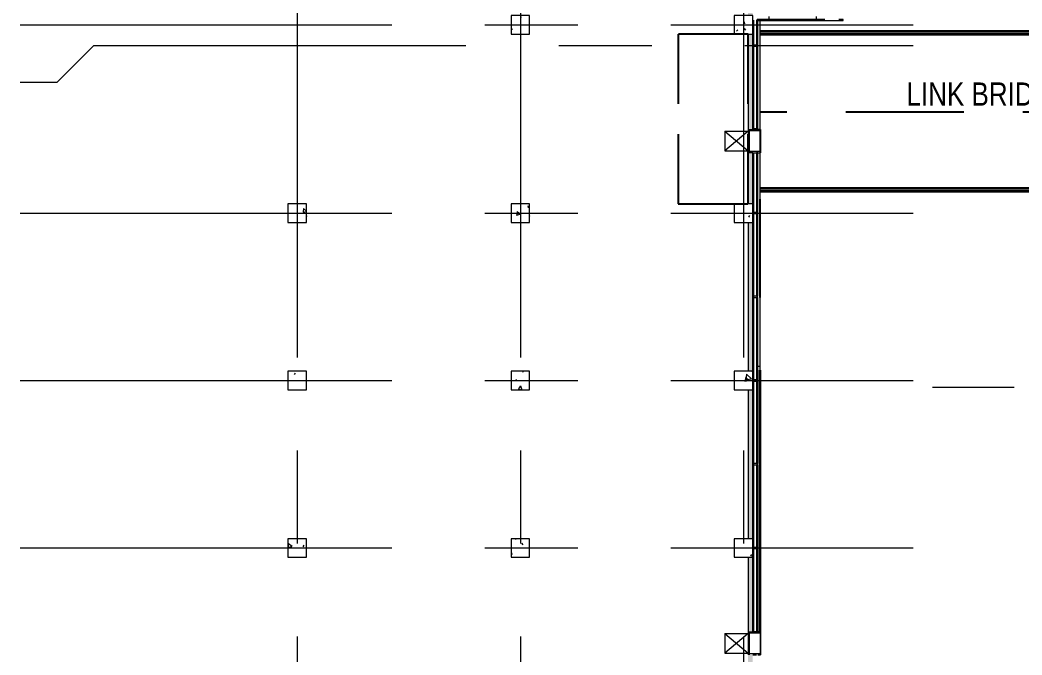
# Model space of a CAD drawing. Extents: x -15449 to 527173, y -170839 to 146543.
# Drawn here: x 194020 to 237124, y -68550 to -41250 of the extents above; entities that cross this region are included whole.
import ezdxf

# ---------------------------------------------------------------- set-up
doc = ezdxf.new("R2010")
doc.units = 0
doc.header["$LTSCALE"] = 8
for name, pattern in [('Access Line', [382.3, 250, -132.3]), ('Centre', [7937.5, 1587.5, -1190.625, 3968.75, -1190.625]), ('IDA - Grid Line', [3500, 2000, -500, 500, -500]), ('IDA - Hidden 065', [537.5, 375, -162.5]), ('IMPORT-DASHED2 _3_', [952.5, 635, -317.5])]:
    doc.linetypes.add(name, pattern=pattern)
doc.layers.get('0').update_dxf_attribs({"color": 1, "linetype": 'CONTINUOUS'})
doc.layers.add('0-T100非抗岩棉库板H10000', color=1, linetype='CONTINUOUS')
doc.layers.add('000_CTCI_CSA', color=7, linetype='CONTINUOUS')
doc.layers.add('A-_--------_E-', color=7, linetype='CONTINUOUS', lineweight=9, true_color=0x00a600)
for name, color, linetype, lineweight in [('A-_ANOTGRID_E', 7, 'CONTINUOUS', 9), ('A-_CLAD----_E', 7, 'CONTINUOUS', 9), ('A-_CLAD----_E1', 7, 'CONTINUOUS', 9), ('A-_FLOR----_E', 7, 'CONTINUOUS', 9), ('A-_WALL----_E', 7, 'CONTINUOUS', 9), ('A-_WALL----_H', 7, 'CONTINUOUS', 9), ('A-_WIND----_E', 7, 'CONTINUOUS', 9), ('A-COLN----_E', 7, 'CONTINUOUS', 9), ('A-COLN----_E1', 7, 'CONTINUOUS', 9)]:
    doc.layers.add(name, color=color, linetype=linetype, lineweight=lineweight)
doc.styles.add('Site Area', font='arial.ttf', dxfattribs={"width": 0.8})
pattern_1 = [(270, (-100412.25, 810307.36), (508, -2032), [83.82, -1440.18, 83.82, -1440.18, -8128]), (270, (-100412.25, 810307.36), (508, -2032), [-3048, 83.82, -2964.18, 83.82, -1440.18, -3556]), (270, (-100412.25, 810307.36), (508, -2032), [-7620, 83.82, -932.18, 83.82, -2456.18]), (30, (-100158.25, 809545.36), (1505.76362, 1455.9409), [83.82, -1440.18, 83.82, -1440.18, -8128]), (30, (-100158.25, 809545.36), (1505.76362, 1455.9409), [-3048, 83.82, -2964.18, 83.82, -1440.18, -3556]), (30, (-100158.25, 809545.36), (1505.76362, 1455.9409), [-7620, 83.82, -932.18, 83.82, -2456.18]), (150, (-99142.25, 809291.36), (-2013.76362, 576.0591), [83.82, -1440.18, 83.82, -1440.18, -8128]), (150, (-99142.25, 809291.36), (-2013.76362, 576.0591), [-3048, 83.82, -2964.18, 83.82, -1440.18, -3556]), (150, (-99142.25, 809291.36), (-2013.76362, 576.0591), [-7620, 83.82, -932.18, 83.82, -2456.18])]

# ---------------------------------------------------------------- blocks, each defined once
blk = doc.blocks.new('IDA - Rectangle Column - 800W X 800D-V13-PH1 LEVEL 3 - PROBE')
at = {"layer": 'A-COLN----_E1', "true_color": 0xaaaaaa}
h = blk.add_hatch(dxfattribs=at)
h.set_pattern_fill('FP_15', color=253, style=0, pattern_type=2)
h.set_pattern_definition([(320, (-325556.1, 874257.2), (-159.3907, -1821.8403), [190.5, -2095.5]), (265, (-325556.1, 874257.2), (1910.5674, 352.428), [152.4, -1676.4]), (10.451, (-325569.4, 874105.4), (1751.166, -1469.4262), [161.9, -1780.901]), (316.184, (-325048.1, 874257.2), (-420.428, -2710.791), [285.75, -3143.25]), (6.636, (-325083.2, 874031.3), (2474.276, -2374.0256), [242.85, -2671.351]), (261.184, (-325048, 874257.2), (2474.2525, -2374.05), [228.6, -2514.6]), (291, (-325175.1, 874003.2), (-1022.6516, -1516.1442), [190.5, -2095.5]), (236, (-325175.1, 874003.2), (1841.8805, -618.021), [152.4, -1676.4]), (341.451, (-325260.3, 873876.8), (819.2124, -2134.1713), [161.9, -1780.901]), (307.5, (-325556.1, 874257.2), (845.5504, -30.88603), [83.82, -1572.26, 83.82, -3300.73]), (307.5, (-325556.1, 874257.2), (845.5504, -30.88603), [-1739.9, -1617.98, 83.82, -1598.93]), (277.5, (-325556.1, 874257.2), (1001.80575, -668.1966), [83.82, -886.46, 83.82, -2175.51]), (277.5, (-325556.1, 874257.2), (1001.80575, -668.1966), [-1054.1, -1534.16, 83.82, -557.53]), (237.5, (-325556.1, 874823.6), (-57.2896, -1355.90933), [83.82, -551.18, 83.82, -4526.28]), (237.5, (-325556.1, 874823.6), (-57.2896, -1355.90933), [-718.82, -1897.38, 83.82, -2545.08]), (227.5, (-325556.1, 875077.6), (254.2664, -1481.2932), [83.82, -741.68, 83.82, -3098.8]), (227.5, (-325556.1, 875077.6), (254.2664, -1481.2932), [-909.32, -1231.9, 83.82, -1783.08])])
h.paths.add_polyline_path([(-400, -400), (400, -400), (400, 400), (-400, 400)])
at = {"layer": 'A-COLN----_E', "color": 253, "true_color": 0xaaaaaa}
for p, q in [((400, 400), (-400, 400)), ((-400, 400), (-400, -400)), ((400, -400), (400, 400)), ((-400, -400), (400, -400))]:
    blk.add_line(p, q, dxfattribs=at)
blk = doc.blocks.new('IDA - Rectangle Column - 800W X 800D-V14-PH1 LEVEL 3 - PROBE')
at = {"layer": 'A-COLN----_E1', "true_color": 0xaaaaaa}
h = blk.add_hatch(dxfattribs=at)
h.set_pattern_fill('FP_16', color=253, style=0, pattern_type=2)
h.set_pattern_definition([(320, (-325556.1, 867057.2), (-159.3907, -1821.8403), [190.5, -2095.5]), (265, (-325556.1, 867057.2), (1910.5674, 352.428), [152.4, -1676.4]), (10.451, (-325569.4, 866905.4), (1751.166, -1469.4262), [161.9, -1780.901]), (316.184, (-325048.1, 867057.2), (-420.428, -2710.791), [285.75, -3143.25]), (6.636, (-325083.2, 866831.3), (2474.276, -2374.0256), [242.85, -2671.351]), (261.184, (-325048, 867057.2), (2474.2525, -2374.05), [228.6, -2514.6]), (291, (-325175.1, 866803.2), (-1022.6516, -1516.1442), [190.5, -2095.5]), (236, (-325175.1, 866803.2), (1841.8805, -618.021), [152.4, -1676.4]), (341.451, (-325260.3, 866676.8), (819.2124, -2134.1713), [161.9, -1780.901]), (307.5, (-325556.1, 867057.2), (845.5504, -30.88603), [83.82, -1572.26, 83.82, -3300.73]), (307.5, (-325556.1, 867057.2), (845.5504, -30.88603), [-1739.9, -1617.98, 83.82, -1598.93]), (277.5, (-325556.1, 867057.2), (1001.80575, -668.1966), [83.82, -886.46, 83.82, -2175.51]), (277.5, (-325556.1, 867057.2), (1001.80575, -668.1966), [-1054.1, -1534.16, 83.82, -557.53]), (237.5, (-325556.1, 867623.6), (-57.2896, -1355.90933), [83.82, -551.18, 83.82, -4526.28]), (237.5, (-325556.1, 867623.6), (-57.2896, -1355.90933), [-718.82, -1897.38, 83.82, -2545.08]), (227.5, (-325556.1, 867877.6), (254.2664, -1481.2932), [83.82, -741.68, 83.82, -3098.8]), (227.5, (-325556.1, 867877.6), (254.2664, -1481.2932), [-909.32, -1231.9, 83.82, -1783.08])])
h.paths.add_polyline_path([(-400, -400), (400, -400), (400, 400), (-400, 400)])
at = {"layer": 'A-COLN----_E', "color": 253, "true_color": 0xaaaaaa}
for p, q in [((400, 400), (-400, 400)), ((-400, 400), (-400, -400)), ((400, -400), (400, 400)), ((-400, -400), (400, -400))]:
    blk.add_line(p, q, dxfattribs=at)
blk = doc.blocks.new('IDA - Rectangle Column - 800W X 800D-V15-PH1 LEVEL 3 - PROBE')
at = {"layer": 'A-COLN----_E1', "true_color": 0xaaaaaa}
h = blk.add_hatch(dxfattribs=at)
h.set_pattern_fill('FP_17', color=253, style=0, pattern_type=2)
h.set_pattern_definition([(320, (-325556.1, 859857.2), (-159.3907, -1821.8403), [190.5, -2095.5]), (265, (-325556.1, 859857.2), (1910.5674, 352.428), [152.4, -1676.4]), (10.451, (-325569.4, 859705.4), (1751.166, -1469.4262), [161.9, -1780.901]), (316.184, (-325048.1, 859857.2), (-420.428, -2710.791), [285.75, -3143.25]), (6.636, (-325083.2, 859631.3), (2474.276, -2374.0256), [242.85, -2671.351]), (261.184, (-325048, 859857.2), (2474.2525, -2374.05), [228.6, -2514.6]), (291, (-325175.1, 859603.2), (-1022.6516, -1516.1442), [190.5, -2095.5]), (236, (-325175.1, 859603.2), (1841.8805, -618.021), [152.4, -1676.4]), (341.451, (-325260.3, 859476.8), (819.2124, -2134.1713), [161.9, -1780.901]), (307.5, (-325556.1, 859857.2), (845.5504, -30.88603), [83.82, -1572.26, 83.82, -3300.73]), (307.5, (-325556.1, 859857.2), (845.5504, -30.88603), [-1739.9, -1617.98, 83.82, -1598.93]), (277.5, (-325556.1, 859857.2), (1001.80575, -668.1966), [83.82, -886.46, 83.82, -2175.51]), (277.5, (-325556.1, 859857.2), (1001.80575, -668.1966), [-1054.1, -1534.16, 83.82, -557.53]), (237.5, (-325556.1, 860423.6), (-57.2896, -1355.90933), [83.82, -551.18, 83.82, -4526.28]), (237.5, (-325556.1, 860423.6), (-57.2896, -1355.90933), [-718.82, -1897.38, 83.82, -2545.08]), (227.5, (-325556.1, 860677.6), (254.2664, -1481.2932), [83.82, -741.68, 83.82, -3098.8]), (227.5, (-325556.1, 860677.6), (254.2664, -1481.2932), [-909.32, -1231.9, 83.82, -1783.08])])
h.paths.add_polyline_path([(-400, -400), (400, -400), (400, 400), (-400, 400)])
at = {"layer": 'A-COLN----_E', "color": 253, "true_color": 0xaaaaaa}
for p, q in [((400, 400), (-400, 400)), ((-400, 400), (-400, -400)), ((400, -400), (400, 400)), ((-400, -400), (400, -400))]:
    blk.add_line(p, q, dxfattribs=at)
blk = doc.blocks.new('IDA - Rectangle Column - 800W X 800D-V16-PH1 LEVEL 3 - PROBE')
at = {"layer": 'A-COLN----_E1', "true_color": 0xaaaaaa}
h = blk.add_hatch(dxfattribs=at)
h.set_pattern_fill('FP_18', color=253, style=0, pattern_type=2)
h.set_pattern_definition([(320, (-325556.1, 851757.2), (-159.3907, -1821.8403), [190.5, -2095.5]), (265, (-325556.1, 851757.2), (1910.5674, 352.428), [152.4, -1676.4]), (10.451, (-325569.4, 851605.4), (1751.166, -1469.4262), [161.9, -1780.901]), (316.184, (-325048.1, 851757.2), (-420.428, -2710.791), [285.75, -3143.25]), (6.636, (-325083.2, 851531.3), (2474.276, -2374.0256), [242.85, -2671.351]), (261.184, (-325048, 851757.2), (2474.2525, -2374.05), [228.6, -2514.6]), (291, (-325175.1, 851503.2), (-1022.6516, -1516.1442), [190.5, -2095.5]), (236, (-325175.1, 851503.2), (1841.8805, -618.021), [152.4, -1676.4]), (341.451, (-325260.3, 851376.8), (819.2124, -2134.1713), [161.9, -1780.901]), (307.5, (-325556.1, 851757.2), (845.5504, -30.88603), [83.82, -1572.26, 83.82, -3300.73]), (307.5, (-325556.1, 851757.2), (845.5504, -30.88603), [-1739.9, -1617.98, 83.82, -1598.93]), (277.5, (-325556.1, 851757.2), (1001.80575, -668.1966), [83.82, -886.46, 83.82, -2175.51]), (277.5, (-325556.1, 851757.2), (1001.80575, -668.1966), [-1054.1, -1534.16, 83.82, -557.53]), (237.5, (-325556.1, 852323.6), (-57.2896, -1355.9093), [83.82, -551.18, 83.82, -4526.28]), (237.5, (-325556.1, 852323.6), (-57.2896, -1355.9093), [-718.82, -1897.38, 83.82, -2545.08]), (227.5, (-325556.1, 852577.6), (254.2664, -1481.2932), [83.82, -741.68, 83.82, -3098.8]), (227.5, (-325556.1, 852577.6), (254.2664, -1481.2932), [-909.32, -1231.9, 83.82, -1783.08])])
h.paths.add_polyline_path([(-400, -400), (400, -400), (400, 400), (-400, 400)])
at = {"layer": 'A-COLN----_E', "color": 253, "true_color": 0xaaaaaa}
for p, q in [((400, 400), (-400, 400)), ((-400, 400), (-400, -400)), ((400, -400), (400, 400)), ((-400, -400), (400, -400))]:
    blk.add_line(p, q, dxfattribs=at)
blk = doc.blocks.new('IDA - Rectangle Column - 800W X 800D-V23-PH1 LEVEL 3 - PROBE')
at = {"layer": 'A-COLN----_E1', "true_color": 0xaaaaaa}
h = blk.add_hatch(dxfattribs=at)
h.set_pattern_fill('FP_25', color=253, style=0, pattern_type=2)
h.set_pattern_definition([(320, (-315956.1, 851757.2), (-159.3907, -1821.8403), [190.5, -2095.5]), (265, (-315956.1, 851757.2), (1910.5674, 352.428), [152.4, -1676.4]), (10.451, (-315969.4, 851605.4), (1751.166, -1469.4262), [161.9, -1780.901]), (316.184, (-315448.1, 851757.2), (-420.428, -2710.791), [285.75, -3143.25]), (6.636, (-315483.2, 851531.3), (2474.276, -2374.0256), [242.85, -2671.351]), (261.184, (-315448, 851757.2), (2474.2525, -2374.05), [228.6, -2514.6]), (291, (-315575.1, 851503.2), (-1022.6516, -1516.1442), [190.5, -2095.5]), (236, (-315575.1, 851503.2), (1841.8805, -618.021), [152.4, -1676.4]), (341.451, (-315660.3, 851376.8), (819.2124, -2134.1713), [161.9, -1780.901]), (307.5, (-315956.1, 851757.2), (845.5504, -30.88603), [83.82, -1572.26, 83.82, -3300.73]), (307.5, (-315956.1, 851757.2), (845.5504, -30.88603), [-1739.9, -1617.98, 83.82, -1598.93]), (277.5, (-315956.1, 851757.2), (1001.80575, -668.1966), [83.82, -886.46, 83.82, -2175.51]), (277.5, (-315956.1, 851757.2), (1001.80575, -668.1966), [-1054.1, -1534.16, 83.82, -557.53]), (237.5, (-315956.1, 852323.6), (-57.2896, -1355.9093), [83.82, -551.18, 83.82, -4526.28]), (237.5, (-315956.1, 852323.6), (-57.2896, -1355.9093), [-718.82, -1897.38, 83.82, -2545.08]), (227.5, (-315956.1, 852577.6), (254.2664, -1481.2932), [83.82, -741.68, 83.82, -3098.8]), (227.5, (-315956.1, 852577.6), (254.2664, -1481.2932), [-909.32, -1231.9, 83.82, -1783.08])])
h.paths.add_polyline_path([(-400, -400), (400, -400), (400, 400), (-400, 400)])
at = {"layer": 'A-COLN----_E', "color": 253, "true_color": 0xaaaaaa}
for p, q in [((400, 400), (-400, 400)), ((-400, 400), (-400, -400)), ((400, -400), (400, 400)), ((-400, -400), (400, -400))]:
    blk.add_line(p, q, dxfattribs=at)
blk = doc.blocks.new('IDA - Rectangle Column - 800W X 800D-V24-PH1 LEVEL 3 - PROBE')
at = {"layer": 'A-COLN----_E1', "true_color": 0xaaaaaa}
h = blk.add_hatch(dxfattribs=at)
h.set_pattern_fill('FP_26', color=253, style=0, pattern_type=2)
h.set_pattern_definition([(320, (-315956.1, 859857.2), (-159.3907, -1821.8403), [190.5, -2095.5]), (265, (-315956.1, 859857.2), (1910.5674, 352.428), [152.4, -1676.4]), (10.451, (-315969.4, 859705.4), (1751.166, -1469.4262), [161.9, -1780.901]), (316.184, (-315448.1, 859857.2), (-420.428, -2710.791), [285.75, -3143.25]), (6.636, (-315483.2, 859631.3), (2474.276, -2374.0256), [242.85, -2671.351]), (261.184, (-315448, 859857.2), (2474.2525, -2374.05), [228.6, -2514.6]), (291, (-315575.1, 859603.2), (-1022.6516, -1516.1442), [190.5, -2095.5]), (236, (-315575.1, 859603.2), (1841.8805, -618.021), [152.4, -1676.4]), (341.451, (-315660.3, 859476.8), (819.2124, -2134.1713), [161.9, -1780.901]), (307.5, (-315956.1, 859857.2), (845.5504, -30.88603), [83.82, -1572.26, 83.82, -3300.73]), (307.5, (-315956.1, 859857.2), (845.5504, -30.88603), [-1739.9, -1617.98, 83.82, -1598.93]), (277.5, (-315956.1, 859857.2), (1001.80575, -668.1966), [83.82, -886.46, 83.82, -2175.51]), (277.5, (-315956.1, 859857.2), (1001.80575, -668.1966), [-1054.1, -1534.16, 83.82, -557.53]), (237.5, (-315956.1, 860423.6), (-57.2896, -1355.90933), [83.82, -551.18, 83.82, -4526.28]), (237.5, (-315956.1, 860423.6), (-57.2896, -1355.90933), [-718.82, -1897.38, 83.82, -2545.08]), (227.5, (-315956.1, 860677.6), (254.2664, -1481.2932), [83.82, -741.68, 83.82, -3098.8]), (227.5, (-315956.1, 860677.6), (254.2664, -1481.2932), [-909.32, -1231.9, 83.82, -1783.08])])
h.paths.add_polyline_path([(-400, -400), (400, -400), (400, 400), (-400, 400)])
at = {"layer": 'A-COLN----_E', "color": 253, "true_color": 0xaaaaaa}
for p, q in [((400, 400), (-400, 400)), ((-400, 400), (-400, -400)), ((400, -400), (400, 400)), ((-400, -400), (400, -400))]:
    blk.add_line(p, q, dxfattribs=at)
blk = doc.blocks.new('IDA - Rectangle Column - 800W X 800D-V25-PH1 LEVEL 3 - PROBE')
at = {"layer": 'A-COLN----_E1', "true_color": 0xaaaaaa}
h = blk.add_hatch(dxfattribs=at)
h.set_pattern_fill('FP_27', color=253, style=0, pattern_type=2)
h.set_pattern_definition([(320, (-306356.1, 859857.2), (-159.3907, -1821.8403), [190.5, -2095.5]), (265, (-306356.1, 859857.2), (1910.5674, 352.428), [152.4, -1676.4]), (10.451, (-306369.4, 859705.4), (1751.166, -1469.4262), [161.9, -1780.901]), (316.184, (-305848.1, 859857.2), (-420.428, -2710.791), [285.75, -3143.25]), (6.636, (-305883.2, 859631.3), (2474.276, -2374.0256), [242.85, -2671.351]), (261.184, (-305848, 859857.2), (2474.2525, -2374.05), [228.6, -2514.6]), (291, (-305975.1, 859603.2), (-1022.6516, -1516.1442), [190.5, -2095.5]), (236, (-305975.1, 859603.2), (1841.8805, -618.021), [152.4, -1676.4]), (341.451, (-306060.3, 859476.8), (819.2124, -2134.1713), [161.9, -1780.901]), (307.5, (-306356.1, 859857.2), (845.5504, -30.88603), [83.82, -1572.26, 83.82, -3300.73]), (307.5, (-306356.1, 859857.2), (845.5504, -30.88603), [-1739.9, -1617.98, 83.82, -1598.93]), (277.5, (-306356.1, 859857.2), (1001.80575, -668.1966), [83.82, -886.46, 83.82, -2175.51]), (277.5, (-306356.1, 859857.2), (1001.80575, -668.1966), [-1054.1, -1534.16, 83.82, -557.53]), (237.5, (-306356.1, 860423.6), (-57.2896, -1355.9093), [83.82, -551.18, 83.82, -4526.28]), (237.5, (-306356.1, 860423.6), (-57.2896, -1355.9093), [-718.82, -1897.38, 83.82, -2545.08]), (227.5, (-306356.1, 860677.6), (254.2664, -1481.2932), [83.82, -741.68, 83.82, -3098.8]), (227.5, (-306356.1, 860677.6), (254.2664, -1481.2932), [-909.32, -1231.9, 83.82, -1783.08])])
h.paths.add_polyline_path([(-400, -400), (400, -400), (400, 400), (-400, 400)])
at = {"layer": 'A-COLN----_E', "color": 253, "true_color": 0xaaaaaa}
for p, q in [((400, 400), (-400, 400)), ((-400, 400), (-400, -400)), ((400, -400), (400, 400)), ((-400, -400), (400, -400))]:
    blk.add_line(p, q, dxfattribs=at)
blk = doc.blocks.new('IDA - Rectangle Column - 800W X 800D-V26-PH1 LEVEL 3 - PROBE')
at = {"layer": 'A-COLN----_E1', "true_color": 0xaaaaaa}
h = blk.add_hatch(dxfattribs=at)
h.set_pattern_fill('FP_28', color=253, style=0, pattern_type=2)
h.set_pattern_definition([(320, (-315956.1, 867057.2), (-159.3907, -1821.8403), [190.5, -2095.5]), (265, (-315956.1, 867057.2), (1910.5674, 352.428), [152.4, -1676.4]), (10.451, (-315969.4, 866905.4), (1751.166, -1469.4262), [161.9, -1780.901]), (316.184, (-315448.1, 867057.2), (-420.428, -2710.791), [285.75, -3143.25]), (6.636, (-315483.2, 866831.3), (2474.276, -2374.0256), [242.85, -2671.351]), (261.184, (-315448, 867057.2), (2474.2525, -2374.05), [228.6, -2514.6]), (291, (-315575.1, 866803.2), (-1022.6516, -1516.1442), [190.5, -2095.5]), (236, (-315575.1, 866803.2), (1841.8805, -618.021), [152.4, -1676.4]), (341.451, (-315660.3, 866676.8), (819.2124, -2134.1713), [161.9, -1780.901]), (307.5, (-315956.1, 867057.2), (845.5504, -30.88603), [83.82, -1572.26, 83.82, -3300.73]), (307.5, (-315956.1, 867057.2), (845.5504, -30.88603), [-1739.9, -1617.98, 83.82, -1598.93]), (277.5, (-315956.1, 867057.2), (1001.80575, -668.1966), [83.82, -886.46, 83.82, -2175.51]), (277.5, (-315956.1, 867057.2), (1001.80575, -668.1966), [-1054.1, -1534.16, 83.82, -557.53]), (237.5, (-315956.1, 867623.6), (-57.2896, -1355.90933), [83.82, -551.18, 83.82, -4526.28]), (237.5, (-315956.1, 867623.6), (-57.2896, -1355.90933), [-718.82, -1897.38, 83.82, -2545.08]), (227.5, (-315956.1, 867877.6), (254.2664, -1481.2932), [83.82, -741.68, 83.82, -3098.8]), (227.5, (-315956.1, 867877.6), (254.2664, -1481.2932), [-909.32, -1231.9, 83.82, -1783.08])])
h.paths.add_polyline_path([(-400, -400), (400, -400), (400, 400), (-400, 400)])
at = {"layer": 'A-COLN----_E', "color": 253, "true_color": 0xaaaaaa}
for p, q in [((400, 400), (-400, 400)), ((-400, 400), (-400, -400)), ((400, -400), (400, 400)), ((-400, -400), (400, -400))]:
    blk.add_line(p, q, dxfattribs=at)
blk = doc.blocks.new('IDA - Rectangle Column - 800W X 800D-V27-PH1 LEVEL 3 - PROBE')
at = {"layer": 'A-COLN----_E1', "true_color": 0xaaaaaa}
h = blk.add_hatch(dxfattribs=at)
h.set_pattern_fill('FP_29', color=253, style=0, pattern_type=2)
h.set_pattern_definition([(320, (-306356.1, 867057.2), (-159.3907, -1821.8403), [190.5, -2095.5]), (265, (-306356.1, 867057.2), (1910.5674, 352.428), [152.4, -1676.4]), (10.451, (-306369.4, 866905.4), (1751.166, -1469.4262), [161.9, -1780.901]), (316.184, (-305848.1, 867057.2), (-420.428, -2710.791), [285.75, -3143.25]), (6.636, (-305883.2, 866831.3), (2474.276, -2374.0256), [242.85, -2671.351]), (261.184, (-305848, 867057.2), (2474.2525, -2374.05), [228.6, -2514.6]), (291, (-305975.1, 866803.2), (-1022.6516, -1516.1442), [190.5, -2095.5]), (236, (-305975.1, 866803.2), (1841.8805, -618.021), [152.4, -1676.4]), (341.451, (-306060.3, 866676.8), (819.2124, -2134.1713), [161.9, -1780.901]), (307.5, (-306356.1, 867057.2), (845.5504, -30.88603), [83.82, -1572.26, 83.82, -3300.73]), (307.5, (-306356.1, 867057.2), (845.5504, -30.88603), [-1739.9, -1617.98, 83.82, -1598.93]), (277.5, (-306356.1, 867057.2), (1001.80575, -668.1966), [83.82, -886.46, 83.82, -2175.51]), (277.5, (-306356.1, 867057.2), (1001.80575, -668.1966), [-1054.1, -1534.16, 83.82, -557.53]), (237.5, (-306356.1, 867623.6), (-57.2896, -1355.90933), [83.82, -551.18, 83.82, -4526.28]), (237.5, (-306356.1, 867623.6), (-57.2896, -1355.90933), [-718.82, -1897.38, 83.82, -2545.08]), (227.5, (-306356.1, 867877.6), (254.2664, -1481.2932), [83.82, -741.68, 83.82, -3098.8]), (227.5, (-306356.1, 867877.6), (254.2664, -1481.2932), [-909.32, -1231.9, 83.82, -1783.08])])
h.paths.add_polyline_path([(-400, -400), (400, -400), (400, 400), (-400, 400)])
at = {"layer": 'A-COLN----_E', "color": 253, "true_color": 0xaaaaaa}
for p, q in [((400, 400), (-400, 400)), ((-400, 400), (-400, -400)), ((400, -400), (400, 400)), ((-400, -400), (400, -400))]:
    blk.add_line(p, q, dxfattribs=at)
blk = doc.blocks.new('IDA - Rectangle Column - 800W X 800D-V28-PH1 LEVEL 3 - PROBE')
at = {"layer": 'A-COLN----_E1', "true_color": 0xaaaaaa}
h = blk.add_hatch(dxfattribs=at)
h.set_pattern_fill('FP_30', color=253, style=0, pattern_type=2)
h.set_pattern_definition([(320, (-315956.1, 874257.2), (-159.3907, -1821.8403), [190.5, -2095.5]), (265, (-315956.1, 874257.2), (1910.5674, 352.428), [152.4, -1676.4]), (10.451, (-315969.4, 874105.4), (1751.166, -1469.4262), [161.9, -1780.901]), (316.184, (-315448.1, 874257.2), (-420.428, -2710.791), [285.75, -3143.25]), (6.636, (-315483.2, 874031.3), (2474.276, -2374.0256), [242.85, -2671.351]), (261.184, (-315448, 874257.2), (2474.2525, -2374.05), [228.6, -2514.6]), (291, (-315575.1, 874003.2), (-1022.6516, -1516.1442), [190.5, -2095.5]), (236, (-315575.1, 874003.2), (1841.8805, -618.021), [152.4, -1676.4]), (341.451, (-315660.3, 873876.8), (819.2124, -2134.1713), [161.9, -1780.901]), (307.5, (-315956.1, 874257.2), (845.5504, -30.88603), [83.82, -1572.26, 83.82, -3300.73]), (307.5, (-315956.1, 874257.2), (845.5504, -30.88603), [-1739.9, -1617.98, 83.82, -1598.93]), (277.5, (-315956.1, 874257.2), (1001.80575, -668.1966), [83.82, -886.46, 83.82, -2175.51]), (277.5, (-315956.1, 874257.2), (1001.80575, -668.1966), [-1054.1, -1534.16, 83.82, -557.53]), (237.5, (-315956.1, 874823.6), (-57.2896, -1355.90933), [83.82, -551.18, 83.82, -4526.28]), (237.5, (-315956.1, 874823.6), (-57.2896, -1355.90933), [-718.82, -1897.38, 83.82, -2545.08]), (227.5, (-315956.1, 875077.6), (254.2664, -1481.2932), [83.82, -741.68, 83.82, -3098.8]), (227.5, (-315956.1, 875077.6), (254.2664, -1481.2932), [-909.32, -1231.9, 83.82, -1783.08])])
h.paths.add_polyline_path([(-400, -400), (400, -400), (400, 400), (-400, 400)])
at = {"layer": 'A-COLN----_E', "color": 253, "true_color": 0xaaaaaa}
for p, q in [((400, 400), (-400, 400)), ((-400, 400), (-400, -400)), ((400, -400), (400, 400)), ((-400, -400), (400, -400))]:
    blk.add_line(p, q, dxfattribs=at)
blk = doc.blocks.new('IDA - Rectangle Column - 800W X 800D-V29-PH1 LEVEL 3 - PROBE')
at = {"layer": 'A-COLN----_E1', "true_color": 0xaaaaaa}
h = blk.add_hatch(dxfattribs=at)
h.set_pattern_fill('FP_31', color=253, style=0, pattern_type=2)
h.set_pattern_definition([(320, (-306356.1, 874257.2), (-159.3907, -1821.8403), [190.5, -2095.5]), (265, (-306356.1, 874257.2), (1910.5674, 352.428), [152.4, -1676.4]), (10.451, (-306369.4, 874105.4), (1751.166, -1469.4262), [161.9, -1780.901]), (316.184, (-305848.1, 874257.2), (-420.428, -2710.791), [285.75, -3143.25]), (6.636, (-305883.2, 874031.3), (2474.276, -2374.0256), [242.85, -2671.351]), (261.184, (-305848, 874257.2), (2474.2525, -2374.05), [228.6, -2514.6]), (291, (-305975.1, 874003.2), (-1022.6516, -1516.1442), [190.5, -2095.5]), (236, (-305975.1, 874003.2), (1841.8805, -618.021), [152.4, -1676.4]), (341.451, (-306060.3, 873876.8), (819.2124, -2134.1713), [161.9, -1780.901]), (307.5, (-306356.1, 874257.2), (845.5504, -30.88603), [83.82, -1572.26, 83.82, -3300.73]), (307.5, (-306356.1, 874257.2), (845.5504, -30.88603), [-1739.9, -1617.98, 83.82, -1598.93]), (277.5, (-306356.1, 874257.2), (1001.80575, -668.1966), [83.82, -886.46, 83.82, -2175.51]), (277.5, (-306356.1, 874257.2), (1001.80575, -668.1966), [-1054.1, -1534.16, 83.82, -557.53]), (237.5, (-306356.1, 874823.6), (-57.2896, -1355.90933), [83.82, -551.18, 83.82, -4526.28]), (237.5, (-306356.1, 874823.6), (-57.2896, -1355.90933), [-718.82, -1897.38, 83.82, -2545.08]), (227.5, (-306356.1, 875077.6), (254.2664, -1481.2932), [83.82, -741.68, 83.82, -3098.8]), (227.5, (-306356.1, 875077.6), (254.2664, -1481.2932), [-909.32, -1231.9, 83.82, -1783.08])])
h.paths.add_polyline_path([(-400, -400), (400, -400), (400, 400), (-400, 400)])
at = {"layer": 'A-COLN----_E', "color": 253, "true_color": 0xaaaaaa}
for p, q in [((400, 400), (-400, 400)), ((-400, 400), (-400, -400)), ((400, -400), (400, 400)), ((-400, -400), (400, -400))]:
    blk.add_line(p, q, dxfattribs=at)
blk = doc.blocks.new('Aluminium Window - 1000L X 1000H - FAP-02 - 2HR-V55-PH1 LEVEL 3 - PROBE')
at = {"layer": 'A-_WIND----_E', "color": 253, "true_color": 0xaaaaaa}
for p, q in [((-495, 425), (-495, 310)), ((-445, 425), (-495, 425)), ((-495, 260), (-495, 100)), ((-445, -50), (-445, 425)), ((455, 425), (-445, 425)), ((505, 425), (455, 425)), ((455, 425), (455, -50)), ((505, 310), (505, 425)), ((505, 100), (505, 260)), ((-445, -50), (-492, -50)), ((-492, -50), (-445, -50)), ((-492, -100), (-445, -100)), ((-445, -65), (-445, -50)), ((455, -50), (-445, -50)), ((-445, -50), (455, -50)), ((-445, -65), (-445, -100)), ((-395, -65), (-445, -65)), ((-445, -100), (-395, -100)), ((405, -65), (-395, -65)), ((-395, -100), (-395, -65)), ((405, -79), (-395, -79)), ((-395, -79), (-395, -87)), ((-395, -87), (405, -87)), ((-395, -100), (405, -100)), ((455, -65), (405, -65)), ((405, -65), (405, -100)), ((405, -87), (405, -79)), ((405, -100), (455, -100)), ((505, -50), (455, -50)), ((455, -50), (455, -65)), ((455, -50), (505, -50)), ((455, -100), (455, -65)), ((455, -100), (505, -100))]:
    blk.add_line(p, q, dxfattribs=at)
at = {"layer": 'A-_WIND----_E', "color": 253, "linetype": 'Centre', "true_color": 0xaaaaaa}
for p, q in [((-495, 425), (505, 425)), ((-74, 425), (-390, 425))]:
    blk.add_line(p, q, dxfattribs=at)
at = {"layer": 'A-_WIND----_E', "color": 253, "linetype": 'Access Line', "true_color": 0xaaaaaa}
for p, q in [((-420, -1100), (-420, -100)), ((-420, -100), (430, -1100)), ((-420, -1100), (430, -100)), ((430, -1100), (430, -100)), ((-420, -1100), (430, -1100))]:
    blk.add_line(p, q, dxfattribs=at)
blk = doc.blocks.new('Aluminium Window - 1000L X 1000H - FAP-02 - 2HR-V56-PH1 LEVEL 3 - PROBE')
at = {"layer": 'A-_WIND----_E', "color": 253, "true_color": 0xaaaaaa}
for p, q in [((-495, 425), (-495, 310)), ((-445, 425), (-495, 425)), ((-495, 135), (-495, 100)), ((-445, -50), (-445, 425)), ((455, 425), (-445, 425)), ((505, 425), (455, 425)), ((455, 425), (455, -50)), ((505, 310), (505, 425)), ((505, 100), (505, 260)), ((-445, -50), (-492, -50)), ((-492, -50), (-445, -50)), ((-492, -100), (-445, -100)), ((-445, -65), (-445, -50)), ((455, -50), (-445, -50)), ((-445, -50), (455, -50)), ((-445, -65), (-445, -100)), ((-395, -65), (-445, -65)), ((-445, -100), (-395, -100)), ((405, -65), (-395, -65)), ((-395, -100), (-395, -65)), ((405, -79), (-395, -79)), ((-395, -79), (-395, -87)), ((-395, -87), (405, -87)), ((-395, -100), (405, -100)), ((455, -65), (405, -65)), ((405, -65), (405, -100)), ((405, -87), (405, -79)), ((405, -100), (455, -100)), ((505, -50), (455, -50)), ((455, -50), (455, -65)), ((455, -50), (505, -50)), ((455, -100), (455, -65)), ((455, -100), (505, -100))]:
    blk.add_line(p, q, dxfattribs=at)
at = {"layer": 'A-_WIND----_E', "color": 253, "linetype": 'Centre', "true_color": 0xaaaaaa}
for p, q in [((-495, 425), (505, 425)), ((-74, 425), (-390, 425))]:
    blk.add_line(p, q, dxfattribs=at)
at = {"layer": 'A-_WIND----_E', "color": 253, "linetype": 'Access Line', "true_color": 0xaaaaaa}
for p, q in [((-420, -1100), (-420, -100)), ((-420, -100), (430, -1100)), ((-420, -1100), (430, -100)), ((430, -1100), (430, -100)), ((-420, -1100), (430, -1100))]:
    blk.add_line(p, q, dxfattribs=at)
blk = doc.blocks.new('System Panel - AlumPanelClad-White-10001330-PH1 LEVEL 3 - PROBE')
at = {"layer": 'A-_CLAD----_E', "color": 253, "true_color": 0xaaaaaa}
for p, q in [((1065, 25), (-1850, 25)), ((-1850, 25), (-1850, -25)), ((1850, 25), (1665, 25)), ((1850, -25), (1850, 25)), ((-1850, -25), (1850, -25))]:
    blk.add_line(p, q, dxfattribs=at)
blk = doc.blocks.new('System Panel - AlumPanelClad-White-10085943-PH1 LEVEL 3 - PROBE')
at = {"layer": 'A-_CLAD----_E', "color": 253, "true_color": 0xaaaaaa}
for p, q in [((1788, 25), (-1788, 25)), ((-1788, 25), (-1788, -25)), ((1788, -25), (1788, 25)), ((-1788, -25), (1788, -25))]:
    blk.add_line(p, q, dxfattribs=at)
blk = doc.blocks.new('Rectangular Mullion - groove center-10085883-PH1 LEVEL 3 - PROBE')
at = {"layer": 'A-_CLAD----_E1', "color": 253, "true_color": 0xaaaaaa}
blk.add_line((874282, 325991), (877857, 325991), dxfattribs=at)
blk = doc.blocks.new('System Panel - AlumPanelClad-White-10007495-PH1 LEVEL 3 - PROBE')
at = {"layer": 'A-_CLAD----_E', "color": 253, "true_color": 0xaaaaaa}
for p, q in [((1775, 25), (-1775, 25)), ((-1775, 25), (-1775, -25)), ((1775, -25), (1775, 25)), ((-1775, -25), (1775, -25))]:
    blk.add_line(p, q, dxfattribs=at)
blk = doc.blocks.new('Rectangular Mullion - groove center-10007492-PH1 LEVEL 3 - PROBE')
at = {"layer": 'A-_CLAD----_E1', "color": 253, "true_color": 0xaaaaaa}
blk.add_line((931882, 325991), (935432, 325991), dxfattribs=at)
blk = doc.blocks.new('Rectangular Mullion - groove center-9997094-PH1 LEVEL 3 - PROBE')
at = {"layer": 'A-_CLAD----_E1', "color": 253, "true_color": 0xaaaaaa}
for p, q in [((-25, -150), (-25, 0)), ((-25, 0), (25, 0)), ((25, 0), (25, -150)), ((25, -150), (-25, -150))]:
    blk.add_line(p, q, dxfattribs=at)
blk = doc.blocks.new('System Panel - AlumPanelClad-White-10085945-PH1 LEVEL 3 - PROBE')
at = {"layer": 'A-_CLAD----_E', "color": 253, "true_color": 0xaaaaaa}
for p, q in [((786, 25), (-1786, 25)), ((-1786, 25), (-1786, -25)), ((786, -25), (786, 25)), ((1764, -25), (1764, 25)), ((1764, 25), (1786, 25)), ((1786, 25), (1786, -25)), ((-1786, -25), (786, -25)), ((1786, -25), (1764, -25))]:
    blk.add_line(p, q, dxfattribs=at)
blk = doc.blocks.new('System Panel - AlumPanelClad-White-10011132-PH1 LEVEL 3 - PROBE')
at = {"layer": 'A-_CLAD----_E', "color": 253, "true_color": 0xaaaaaa}
for p, q in [((537.5, 25), (-537.5, 25)), ((-537.5, 25), (-537.5, -25)), ((537.5, -25), (537.5, 25)), ((-537.5, -25), (537.5, -25))]:
    blk.add_line(p, q, dxfattribs=at)
blk = doc.blocks.new('Rectangular Mullion - groove center-10011131-PH1 LEVEL 3 - PROBE')
at = {"layer": 'A-_CLAD----_E1', "color": 253, "true_color": 0xaaaaaa}
blk.add_line((851557, 325991), (852632, 325991), dxfattribs=at)
blk = doc.blocks.new('Rectangular Mullion - groove center-10085935-PH1 LEVEL 3 - PROBE')
at = {"layer": 'A-_CLAD----_E1', "color": 253, "true_color": 0xaaaaaa}
blk.add_line((857261, 325991), (859832, 325991), dxfattribs=at)

msp = doc.modelspace()

# ---------------------------------------------------------------- hatches: boundary and pattern name
at = {"layer": 'A-_WALL----_H', "true_color": 0xd4d4d4}
h = msp.add_hatch(dxfattribs=at)
h.set_pattern_fill('FP_1', color=254, angle=-90, style=0, pattern_type=2)
h.set_pattern_definition(pattern_1)
h.paths.add_polyline_path([(225343.8688, -127699.8189), (225343.8688, -128349.8189), (225543.8688, -128349.8189), (225543.8688, -127699.8189), (225443.8688, -127699.8189)])
h.paths.add_polyline_path([(225343.8688, -126703.1996), (225543.8688, -126703.1996), (225543.8688, -121949.8189), (225343.8688, -121949.8189), (225343.8688, -126370.8814)])
h.paths.add_polyline_path([(225343.8688, -129149.8189), (225343.8688, -132849.8189), (225543.8688, -132849.8189), (225543.8688, -129149.8189), (225517.7818, -129149.8189)])
h.paths.add_polyline_path([(225343.8688, -121149.8189), (225543.8688, -121149.8189), (225543.8688, -114749.8189), (225343.8688, -114749.8189)])
h.paths.add_polyline_path([(225343.8688, -105649.8189), (225343.8688, -106749.8189), (225543.8688, -106749.8189), (225543.8688, -105649.8189), (225443.8688, -105649.8189)])
h.paths.add_polyline_path([(225343.8688, -108334.3399), (225343.8688, -113949.8189), (225543.8688, -113949.8189), (225543.8688, -107549.8189), (225343.8688, -107549.8189)])
h.paths.add_polyline_path([(225343.8688, -104653.1996), (225543.8688, -104653.1996), (225543.8688, -100349.8189), (225343.8688, -100349.8189), (225343.8688, -103825.2046)])
h.paths.add_polyline_path([(225343.8688, -99549.8189), (225543.8688, -99549.8189), (225543.8688, -93149.8189), (225343.8688, -93149.8189), (225343.8688, -99316.0692)])
h.paths.add_polyline_path([(225343.8688, -92349.8189), (225543.8688, -92349.8189), (225543.8688, -87999.8189), (225343.8688, -87999.8189), (225343.8688, -90297.7985)])
h.paths.add_polyline_path([(225343.8688, -87003.1996), (225543.8688, -87003.1996), (225543.8688, -85949.8189), (225343.8688, -85949.8189)])
h.paths.add_polyline_path([(225343.8688, -85149.8189), (225543.8688, -85149.8189), (225543.8688, -78749.8189), (225343.8688, -78749.8189), (225343.8688, -81279.5278)])
h.paths.add_polyline_path([(225343.8688, -77949.8189), (225543.8688, -77949.8189), (225543.8688, -71549.8189), (225343.8688, -71549.8189), (225343.8688, -72261.2571)])
h.paths.add_polyline_path([(225343.8688, -70749.8189), (225543.8688, -70749.8189), (225543.8688, -68549.8193), (225343.8688, -68549.8193)])
h.paths.add_polyline_path([(225343.8688, -64349.8189), (225343.8688, -67553.2), (225543.8688, -67553.2), (225543.8688, -64349.8189), (225359.4192, -64349.8189)])
h.paths.add_polyline_path([(225343.8688, -63242.9864), (225343.8688, -63549.8189), (225543.8688, -63549.8189), (225543.8688, -57149.8189), (225343.8688, -57149.8189)])
h.paths.add_polyline_path([(225343.8688, -56349.8189), (225543.8688, -56349.8189), (225543.8688, -49949.8189), (225343.8688, -49949.8189), (225343.8688, -54224.7157)])
h.paths.add_polyline_path([(225343.8688, -41849.8189), (225343.8688, -45956.5803), (225543.8688, -45956.5803), (225543.8688, -41849.8189), (225518.3736, -41849.8189)])
h.paths.add_polyline_path([(225343.8688, -36849.8189), (225343.8688, -41049.8189), (225543.8688, -41049.8189), (225543.8688, -36849.8189), (225356.6348, -36849.8189)])
h.paths.add_polyline_path([(225343.8688, -49149.8189), (225543.8688, -49149.8189), (225543.8688, -46953.1996), (225343.8688, -46953.1996)])
h = msp.add_hatch(dxfattribs=at)
h.set_pattern_fill('FP_1', color=254, angle=-90, style=0, pattern_type=2)
h.set_pattern_definition(pattern_1)
h.paths.add_polyline_path([(225543.8697, -41049.8189), (225543.8697, -41249.8189), (228643.8082, -41249.8189), (228643.8082, -41049.8189)])

# ---------------------------------------------------------------- linework, layer by layer
at = {"layer": '0-T100非抗岩棉库板H10000', "lineweight": -3}
for p, q in [((245693.8697, -41734.1939), (225853.0149, -41734.1939)), ((245693.8697, -41834.1939), (225853.0149, -41834.1939)), ((238943.8697, -48484.1939), (225853.0149, -48484.1939)), ((238943.8697, -48584.1939), (225853.0149, -48584.1939))]:
    msp.add_line(p, q, dxfattribs=at)
at = {"layer": '000_CTCI_CSA', "color": 252}
for p, q in [((245693.8697, -41734.1939), (225853.0149, -41734.1939)), ((245543.8697, -41884.1939), (225853.0149, -41884.1939)), ((238943.8697, -48484.1939), (225853.0149, -48484.1939)), ((238793.8697, -48634.1939), (225853.0149, -48634.1939))]:
    msp.add_line(p, q, dxfattribs=at)
at = {"layer": '000_CTCI_CSA', "color": 252, "linetype": 'IDA - Hidden 065'}
for p, q in [((225343.8688, -41849.8189), (222333.0149, -41849.8189)), ((222333.0149, -41849.8189), (222333.0149, -49149.8189)), ((225343.8688, -49149.8189), (225343.8688, -41849.8189)), ((222333.0149, -49149.8189), (225343.8688, -49149.8189))]:
    msp.add_line(p, q, dxfattribs=at)
at = {"layer": '000_CTCI_CSA', "color": 252, "linetype": 'IMPORT-DASHED2 _3_'}
msp.add_line((242243.8697, -45214.272), (225853.0149, -45214.272), dxfattribs=at)
at = {"layer": '000_CTCI_CSA', "color": 2}
msp.add_line((225853.0149, -48949.8189), (225853.0149, -53174.8189), dxfattribs=at)
at = {"layer": 'A-_--------_E-', "color": 7, "lineweight": 35}
msp.add_line((225853.0019, -56299.8189), (225851.0503, -67549.8193), dxfattribs=at)
at = {"layer": 'A-_ANOTGRID_E', "color": 254, "linetype": 'IDA - Grid Line', "true_color": 0xd4d4d4}
for p, q in [((205943.8697, -11756.8385), (205943.8697, -168839.1445)), ((215543.8697, -11756.8385), (215543.8697, -168839.1445)), ((225143.8697, -11756.8385), (225143.8697, -168839.1445)), ((194020.0339, -41449.8189), (232440.7746, -41449.8189)), ((197195.0339, -42349.8189), (232440.7746, -42349.8189)), ((194020.0339, -49549.8189), (232440.7746, -49549.8189)), ((194020.0339, -56749.8189), (232440.7746, -56749.8189)), ((194020.0339, -63949.8189), (232440.7746, -63949.8189))]:
    msp.add_line(p, q, dxfattribs=at)
at = {"layer": 'A-_ANOTGRID_E', "color": 254, "true_color": 0xd4d4d4}
for p, q in [((197195.0339, -42349.8189), (195607.5339, -43937.3189)), ((195607.5339, -43937.3189), (194020.0339, -43937.3189))]:
    msp.add_line(p, q, dxfattribs=at)
at = {"layer": 'A-_ANOTGRID_E', "color": 8, "linetype": 'IDA - Grid Line', "true_color": 0x808080}
msp.add_line((320784.4764, -57049.8189), (233274.5842, -57049.8189), dxfattribs=at)
at = {"layer": 'A-_FLOR----_E'}
for p, q in [((225578.8584, -56149.8189), (225543.8697, -56149.8189)), ((225853.0149, -56149.8189), (225753.8584, -56149.8189))]:
    msp.add_line(p, q, dxfattribs=at)
at = {"layer": 'A-_WALL----_E'}
for p, q in [((225853.0149, -41274.8189), (225853.0149, -56149.8189)), ((225853.0149, -56149.8189), (225853.0149, -56299.8189))]:
    msp.add_line(p, q, dxfattribs=at)
at = {"layer": 'A-_WALL----_E', "color": 253, "true_color": 0xaaaaaa}
for p, q in [((225343.8688, -41849.8189), (225343.8688, -45956.5803)), ((225543.8688, -45956.5803), (225543.8688, -41849.8189)), ((225343.8688, -45956.5803), (225543.8688, -45956.5803)), ((225543.8688, -46953.1996), (225343.8688, -46953.1996)), ((225343.8688, -46953.1996), (225343.8688, -49149.8189)), ((225543.8688, -49149.8189), (225543.8688, -46953.1996)), ((225343.8688, -49949.8189), (225343.8688, -56349.8189)), ((225543.8688, -56349.8189), (225543.8688, -49949.8189)), ((225343.8688, -57149.8189), (225343.8688, -63549.8189)), ((225543.8688, -63549.8189), (225543.8688, -57149.8189)), ((225343.8688, -64349.8189), (225343.8688, -67553.2)), ((225543.8688, -67553.2), (225543.8688, -64349.8189)), ((225343.8688, -67553.2), (225543.8688, -67553.2))]:
    msp.add_line(p, q, dxfattribs=at)

# ---------------------------------------------------------------- block references
at = {"layer": 'A-_CLAD----_E', "color": 253, "lineweight": 9, "true_color": 0xaaaaaa, "rotation": 89.99999999999999}
for name, p in [('System Panel - AlumPanelClad-White-10011132-PH1 LEVEL 3 - PROBE', (225728.8584, -41787.3189)), ('System Panel - AlumPanelClad-White-10007495-PH1 LEVEL 3 - PROBE', (225728.8584, -44149.8189)), ('System Panel - AlumPanelClad-White-10085945-PH1 LEVEL 3 - PROBE', (225728.8584, -47739.0092)), ('System Panel - AlumPanelClad-White-10007495-PH1 LEVEL 3 - PROBE', (225728.8584, -51349.8189)), ('System Panel - AlumPanelClad-White-10007495-PH1 LEVEL 3 - PROBE', (225728.8584, -54949.8189)), ('System Panel - AlumPanelClad-White-10007495-PH1 LEVEL 3 - PROBE', (225728.8584, -58549.8189)), ('System Panel - AlumPanelClad-White-10007495-PH1 LEVEL 3 - PROBE', (225728.8584, -62149.8189)), ('System Panel - AlumPanelClad-White-10085943-PH1 LEVEL 3 - PROBE', (225728.8584, -65762.3191))]:
    msp.add_blockref(name, p, dxfattribs=at)
at = {"layer": 'A-_CLAD----_E', "color": 253, "lineweight": 9, "true_color": 0xaaaaaa}
msp.add_blockref('System Panel - AlumPanelClad-White-10001330-PH1 LEVEL 3 - PROBE', (227578.864, -41249.8189), dxfattribs=at)
at = {"layer": 'A-_CLAD----_E1', "color": 253, "lineweight": 9, "true_color": 0xaaaaaa, "rotation": 270}
for name, p in [('Rectangular Mullion - groove center-10011131-PH1 LEVEL 3 - PROBE', (-100412.2486, 810307.3564)), ('Rectangular Mullion - groove center-10007492-PH1 LEVEL 3 - PROBE', (-100412.2486, 889507.3564)), ('Rectangular Mullion - groove center-10085935-PH1 LEVEL 3 - PROBE', (-100412.2486, 810307.3564)), ('Rectangular Mullion - groove center-10007492-PH1 LEVEL 3 - PROBE', (-100412.2486, 882307.3564)), ('Rectangular Mullion - groove center-10007492-PH1 LEVEL 3 - PROBE', (-100412.2486, 878707.3564)), ('Rectangular Mullion - groove center-10007492-PH1 LEVEL 3 - PROBE', (-100412.2486, 875107.3564)), ('Rectangular Mullion - groove center-10007492-PH1 LEVEL 3 - PROBE', (-100412.2486, 871507.3564)), ('Rectangular Mullion - groove center-10085883-PH1 LEVEL 3 - PROBE', (-100412.2486, 810307.3564))]:
    msp.add_blockref(name, p, dxfattribs=at)
at = {"layer": 'A-_CLAD----_E1', "color": 253, "lineweight": 9, "true_color": 0xaaaaaa, "extrusion": (0, 0, -1), "rotation": 90.00000000000001}
for p in [(-225728.8584, -42349.8189), (-225728.8584, -45949.8189), (-225728.8584, -49549.8189), (-225728.8584, -53149.8189), (-225728.8584, -56749.8189), (-225728.8584, -60349.8189), (-225728.8584, -63949.8189)]:
    msp.add_blockref('Rectangular Mullion - groove center-9997094-PH1 LEVEL 3 - PROBE', p, dxfattribs=at)
at = {"layer": 'A-_WIND----_E', "color": 253, "lineweight": 9, "true_color": 0xaaaaaa, "rotation": 270}
for name, p in [('Aluminium Window - 1000L X 1000H - FAP-02 - 2HR-V56-PH1 LEVEL 3 - PROBE', (225443.8688, -46448.1996)), ('Aluminium Window - 1000L X 1000H - FAP-02 - 2HR-V55-PH1 LEVEL 3 - PROBE', (225443.8688, -68044.8193))]:
    msp.add_blockref(name, p, dxfattribs=at)
at = {"layer": 'A-COLN----_E1', "color": 253, "lineweight": 9, "true_color": 0xaaaaaa}
for name, p in [('IDA - Rectangle Column - 800W X 800D-V23-PH1 LEVEL 3 - PROBE', (215543.8697, -41449.8189)), ('IDA - Rectangle Column - 800W X 800D-V16-PH1 LEVEL 3 - PROBE', (225143.8697, -41449.8189)), ('IDA - Rectangle Column - 800W X 800D-V25-PH1 LEVEL 3 - PROBE', (205943.8697, -49549.8189)), ('IDA - Rectangle Column - 800W X 800D-V24-PH1 LEVEL 3 - PROBE', (215543.8697, -49549.8189)), ('IDA - Rectangle Column - 800W X 800D-V15-PH1 LEVEL 3 - PROBE', (225143.8697, -49549.8189)), ('IDA - Rectangle Column - 800W X 800D-V27-PH1 LEVEL 3 - PROBE', (205943.8697, -56749.8189)), ('IDA - Rectangle Column - 800W X 800D-V26-PH1 LEVEL 3 - PROBE', (215543.8697, -56749.8189)), ('IDA - Rectangle Column - 800W X 800D-V14-PH1 LEVEL 3 - PROBE', (225143.8697, -56749.8189)), ('IDA - Rectangle Column - 800W X 800D-V29-PH1 LEVEL 3 - PROBE', (205943.8697, -63949.8189)), ('IDA - Rectangle Column - 800W X 800D-V28-PH1 LEVEL 3 - PROBE', (215543.8697, -63949.8189)), ('IDA - Rectangle Column - 800W X 800D-V13-PH1 LEVEL 3 - PROBE', (225143.8697, -63949.8189))]:
    msp.add_blockref(name, p, dxfattribs=at)

# ---------------------------------------------------------------- texts
at = {"color": 252, "style": 'Site Area', "width": 0.8}
msp.add_text('LINK BRIDGE', height=1000, dxfattribs=at).set_placement((232159.2073, -44932.2653))

doc.saveas('drawing.dxf')
